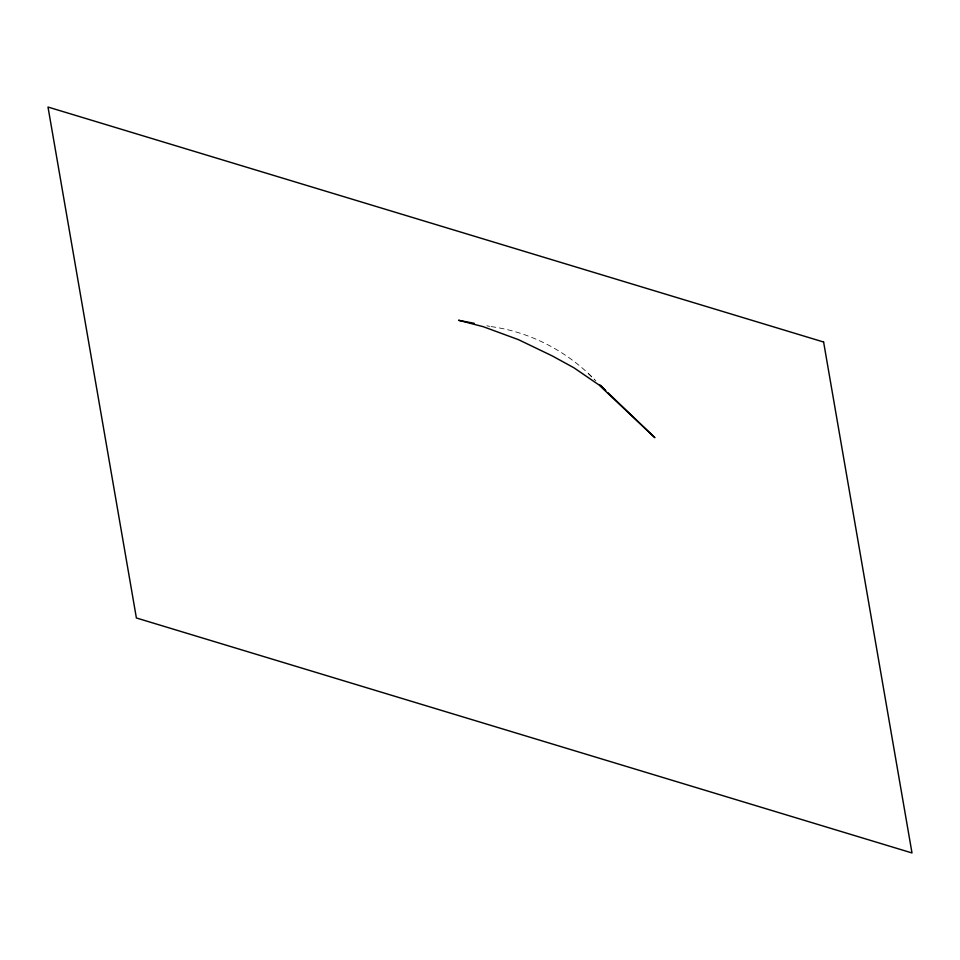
<?xml version="1.0" encoding="UTF-8"?>
<svg xmlns="http://www.w3.org/2000/svg" width="960" height="960" viewBox="0 0 960 960"><rect width="100%" height="100%" fill="white"/><g stroke="black" fill="none" stroke-linecap="round" stroke-linejoin="round"><path stroke-width="0.72" stroke-dasharray="4.8 3.6" d="M491.1 326.592C531.024 332.124 568.068 351.768 595.836 380.868M486.84 325.788L489.672 326.34M588.336 373.596L594.48 379.596"/><path stroke-width="1.44" d="M474.12 323.304L458.568 320.28L483.3 326.712L518.58 339.708L552.132 355.86L573.888 367.764L598.944 384.912L654.888 437.688L607.824 392.64M599.592 384.6L605.724 390.612L600.792 385.752M823.608 342.024L48 107.04L136.392 617.976L912 852.96L823.608 342.024"/></g></svg>
